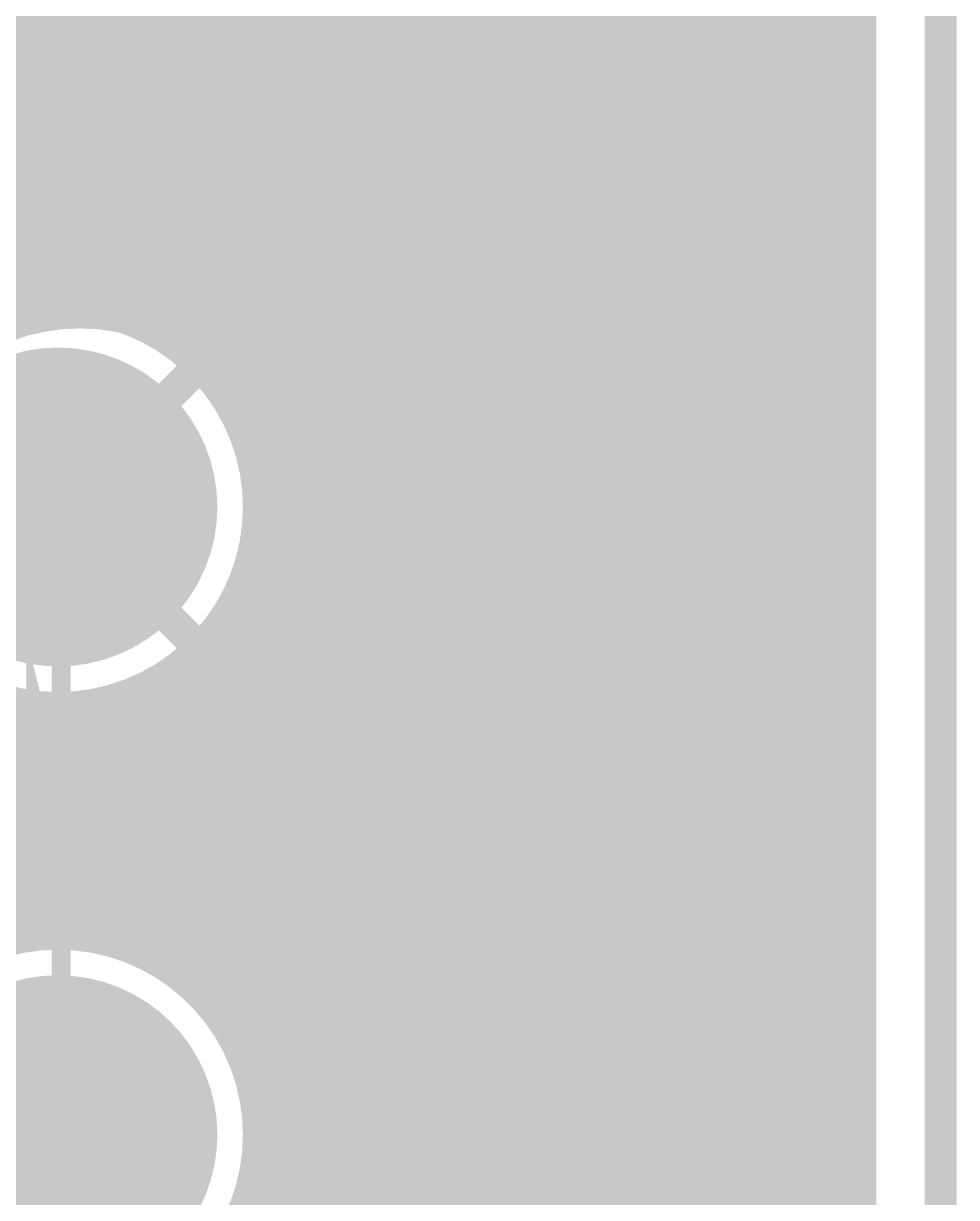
# Model space of a CAD drawing. Extents: x -3 to 92, y -53 to 125.
# Drawn here: x 79.69 to 87.13, y 14.78 to 24.13 of the extents above; entities that cross this region are included whole.
import ezdxf

# ---------------------------------------------------------------- set-up
doc = ezdxf.new("R2010")
doc.units = 0
doc.header["$MEASUREMENT"] = 0
doc.layers.get('0').update_dxf_attribs({"linetype": 'CONTINUOUS'})
for name, color, linetype in [('23-325-0_AST', 7, 'CONTINUOUS'), ('23-325-0_BOT', 7, 'CONTINUOUS'), ('23-325-0_DRD', 2, 'CONTINUOUS'), ('23-325-0_IN1', 4, 'CONTINUOUS'), ('23-325-0_IN2', 3, 'CONTINUOUS'), ('23-325-0_SMB', 5, 'CONTINUOUS'), ('23-325-0_SMT', 10, 'CONTINUOUS'), ('23-325-0_SST', 9, 'CONTINUOUS'), ('23-325-0_TOP', 12, 'CONTINUOUS'), ('THRUHOLE_TAP', 8, 'CONTINUOUS')]:
    doc.layers.add(name, color=color, linetype=linetype)

# ---------------------------------------------------------------- blocks, each defined once
blk = doc.blocks.new('ROUND_21')
at = {"const_width": 1.27}
blk.add_lwpolyline([(-0.635, 0, 1), (0.635, 0, 1)], format="xyb", close=True, dxfattribs=at)
blk = doc.blocks.new('ROUND_90')
at = {"const_width": 0.59944}
blk.add_lwpolyline([(-0.29972, 0, 1), (0.29972, 0, 1)], format="xyb", close=True, dxfattribs=at)

msp = doc.modelspace()

# ---------------------------------------------------------------- linework, layer by layer
at = {"layer": '23-325-0_AST'}
for points, const_width in [([(87.00008, -5.00126), (87.00008, 124.99848), (-2.99974, 124.99848), (-2.99974, -5.00126), (87.00008, -5.00126)], 0.254), ([(71.47052, 18.17878), (73.07072, 18.17878), (73.07072, 17.37868), (71.47052, 17.37868), (71.47052, 12.2809), (83.46948, 12.2809), (83.46948, 17.37868), (81.86928, 17.37868), (81.86928, 18.17878), (83.46948, 18.17878), (83.46948, 23.2791), (71.47052, 23.2791), (71.47052, 18.17878)], 0.1524), ([(80.137, 22.098), (80.05318, 22.09993)], 0.1524), ([(80.04048, 19.32432), (80.34528, 20.13966)], 0.1524), ([(79.99476, 18.59026), (79.8322, 18.5928), (79.8068, 18.5674), (79.7941, 18.6182), (79.7941, 16.93672), (79.99476, 16.96974)], 0.1524), ([(79.99476, 18.59026), (79.99476, 19.08048)], 0.1524), ([(79.7941, 16.93672), (80.1116, 17.29486), (80.1116, 18.26514), (79.7941, 18.62074)], 0.1524), ([(80.1116, 18.26514), (80.14462, 18.26486)], 0.1524), ([(82.77098, 18.17878), (82.77098, 18.07972)], 0.1524), ([(82.06994, 18.07972), (82.87004, 18.07972), (82.87004, 17.48028), (82.06994, 17.48028), (82.06994, 18.07972)], 0.1524), ([(82.77098, 17.48028), (82.77098, 17.37868)], 0.1524), ([(80.21574, 17.272), (80.13707, 17.27032)], 0.1524), ([(79.99476, 16.96974), (79.94153, 16.96382)], 0.1524), ([(79.99476, 16.47952), (79.99476, 16.96974)], 0.1524), ([(80.34528, 15.42034), (80.04048, 16.23568)], 0.1524), ([(82.05978, 15.3797), (82.05789, 15.42786)], 0.1524)]:
    msp.add_lwpolyline(points, dxfattribs=dict(at, const_width=const_width))
at = {"layer": '23-325-0_AST', "const_width": 0.1524}
for points in [[(80.05318, 22.10054, 0.4142136), (78.22946, 20.27682)], [(82.05978, 20.1803, 0.4142136), (80.14462, 22.09546)], [(80.14462, 21.77796, 0.4142136), (78.54696, 20.1803)], [(81.74228, 20.1803, 0.4142136), (80.14462, 21.77796)], [(79.96936, 20.68068, 0.3128427), (79.59598, 20.41906)], [(80.10906, 20.65528, 0.0891867), (79.96936, 20.6804)], [(80.37068, 20.27936, 0.3134484), (80.10906, 20.65528)], [(80.34528, 20.13966, 0.0891867), (80.3704, 20.27936)], [(80.14462, 18.58264, 0.4142136), (81.74228, 20.1803)], [(80.14462, 18.26514, 0.4142136), (82.05978, 20.1803)], [(80.04048, 19.32432, 0.0892911), (79.99659, 19.08048)], [(79.99476, 18.59026, 0.0234972), (80.14462, 18.58321)], [(82.05978, 15.42796, 0.4142136), (80.21574, 17.272)], [(79.94142, 16.96466, 0.0234848), (79.79367, 16.93862)], [(80.14462, 16.97736, 0.0234973), (79.99471, 16.97031)], [(81.74228, 15.3797, 0.4142136), (80.14462, 16.97736)], [(79.99476, 16.47952, 0.0892914), (80.03877, 16.23504)], [(78.232, 15.3797, 0.4142136), (80.14462, 13.46708)], [(78.5495, 15.3797, 0.4142136), (80.14462, 13.78458)], [(80.14462, 13.78204, 0.4142136), (81.74228, 15.3797)], [(80.14462, 13.46454, 0.4142136), (82.05978, 15.3797)], [(80.37068, 15.28064, 0.0891867), (80.34554, 15.42044)], [(79.96936, 14.87932, 0.4142136), (80.37068, 15.28064)], [(79.59598, 15.14094, 0.3128383), (79.96936, 14.88186)]]:
    msp.add_lwpolyline(points, format="xyb", dxfattribs=at)
at = {"layer": '23-325-0_BOT'}
for points, const_width in [([(86.233, 68.84162), (86.233, 4.47548)], 0.254), ([(86.0806, 68.6943), (86.0806, 4.5466)], 0.254), ([(85.852, 68.59778), (85.852, 4.64566)], 0.254), ([(85.6234, 68.5927), (85.6234, 4.72948)], 0.254), ([(85.3948, 30.45714), (85.3948, 4.80314)], 0.254), ([(79.6798, 30.19806), (79.6798, 21.85416)], 0.254), ([(85.1662, 30.19806), (85.1662, 4.8641)], 0.254), ([(79.9084, 30.1498), (79.9084, 21.87956)], 0.254), ([(80.137, 30.1498), (80.137, 21.87194)], 0.254), ([(80.3656, 30.1498), (80.3656, 21.8313)], 0.254), ([(80.5942, 30.1498), (80.5942, 21.75256)], 0.254), ([(80.8228, 30.1498), (80.8228, 21.63318)], 0.254), ([(81.0514, 30.1498), (81.0514, 21.46046)], 0.254), ([(81.28, 30.1498), (81.28, 21.19884)], 0.254), ([(81.5086, 30.1498), (81.5086, 20.72132)], 0.254), ([(81.7372, 30.1498), (81.7372, 4.46024)], 0.254), ([(81.9658, 30.1498), (81.9658, 4.56946)], 0.254), ([(82.1944, 30.1498), (82.1944, 4.66344)], 0.254), ([(82.423, 30.1498), (82.423, 4.74472)], 0.254), ([(82.6516, 30.1498), (82.6516, 4.81584)], 0.254), ([(82.8802, 30.1498), (82.8802, 4.87426)], 0.254), ([(83.1088, 30.1498), (83.1088, 4.91998)], 0.254), ([(83.3374, 30.1498), (83.3374, 4.95808)], 0.254), ([(83.566, 30.1498), (83.566, 4.98094)], 0.254), ([(83.7946, 30.1498), (83.7946, 4.99618)], 0.254), ([(84.0232, 30.1498), (84.0232, 5.00126)], 0.254), ([(84.2518, 30.1498), (84.2518, 4.99364)], 0.254), ([(84.4804, 30.1498), (84.4804, 4.9784)], 0.254), ([(84.709, 30.1498), (84.709, 4.95046)], 0.254), ([(84.9376, 30.1498), (84.9376, 4.91236)], 0.254), ([(86.233, 24.2316), (71.65086, 24.2316)], 0.254), ([(86.233, 24.003), (71.82358, 24.003)], 0.254), ([(86.233, 23.7744), (71.87692, 23.7744)], 0.254), ([(86.233, 23.5458), (71.8439, 23.5458)], 0.254), ([(86.233, 23.3172), (71.7042, 23.3172)], 0.254), ([(86.233, 23.0886), (60.3377, 23.0886)], 0.254), ([(86.233, 22.86), (66.71056, 22.86)], 0.254), ([(86.233, 22.6314), (66.95694, 22.6314)], 0.254), ([(86.233, 22.4028), (67.0433, 22.4028)], 0.254), ([(86.233, 22.1742), (67.03822, 22.1742)], 0.254), ([(86.233, 21.9456), (66.9417, 21.9456)], 0.254), ([(86.233, 21.717), (80.67548, 21.717)], 0.254), ([(86.233, 21.4884), (81.01838, 21.4884)], 0.254), ([(78.83906, 21.4122), (79.96936, 20.27936)], 0.254), ([(81.1022, 21.4122), (79.96936, 20.27936)], 0.254), ([(86.233, 21.2598), (81.23428, 21.2598)], 0.254), ([(86.233, 21.0312), (81.3816, 21.0312)], 0.254), ([(86.233, 20.8026), (81.4832, 20.8026)], 0.254), ([(86.233, 20.574), (81.54162, 20.574)], 0.254), ([(78.83906, 19.14906), (79.96936, 20.27936)], 0.254), ([(81.1022, 19.14906), (79.96936, 20.27936)], 0.254), ([(86.233, 20.3454), (81.56956, 20.3454)], 0.254), ([(86.233, 20.1168), (81.56194, 20.1168)], 0.254), ([(86.233, 19.8882), (81.5213, 19.8882)], 0.254), ([(81.5086, 19.83994), (81.5086, 15.72006)], 0.254), ([(86.233, 19.6596), (81.4451, 19.6596)], 0.254), ([(86.233, 19.431), (81.32572, 19.431)], 0.254), ([(81.28, 19.35988), (81.28, 16.19758)], 0.254), ([(86.233, 19.2024), (81.153, 19.2024)], 0.254), ([(81.0514, 19.1008), (81.0514, 16.4592)], 0.254), ([(86.233, 18.9738), (80.89392, 18.9738)], 0.254), ([(80.8228, 18.92554), (80.8228, 16.63446)], 0.254), ([(80.5942, 18.80616), (80.5942, 16.75384)], 0.254), ([(79.6798, 18.7071), (79.6798, 16.8529)], 0.254), ([(79.9084, 18.6817), (79.9084, 16.8783)], 0.254), ([(80.137, 18.68932), (80.137, 16.87068)], 0.254), ([(80.3656, 18.72996), (80.3656, 16.83004)], 0.254), ([(86.233, 18.7452), (80.42148, 18.7452)], 0.254), ([(86.233, 18.5166), (78.88986, 18.5166)], 0.254), ([(86.233, 18.288), (78.98638, 18.288)], 0.254), ([(86.233, 18.0594), (79.0448, 18.0594)], 0.254), ([(86.233, 17.8308), (79.0702, 17.8308)], 0.254), ([(86.233, 17.6022), (79.06004, 17.6022)], 0.254), ([(86.233, 17.3736), (79.01686, 17.3736)], 0.254), ([(86.233, 17.145), (78.93812, 17.145)], 0.254), ([(86.233, 16.9164), (78.8162, 16.9164)], 0.254), ([(86.233, 16.6878), (80.73136, 16.6878)], 0.254), ([(86.233, 16.4592), (81.0514, 16.4592)], 0.254), ([(86.233, 16.2306), (81.25714, 16.2306)], 0.254), ([(86.233, 16.002), (81.39684, 16.002)], 0.254), ([(70.39102, -2.54), (70.39102, -0.09398), (79.96936, 9.48436), (79.96936, 15.28064)], 1.524), ([(86.233, 15.7734), (81.49082, 15.7734)], 0.254), ([(86.233, 15.5448), (81.5467, 15.5448)], 0.254), ([(86.233, 15.3162), (81.56956, 15.3162)], 0.254), ([(86.233, 15.0876), (81.5594, 15.0876)], 0.254), ([(81.5086, 14.83868), (81.5086, 4.33578)], 0.254), ([(86.233, 14.859), (81.51368, 14.859)], 0.254)]:
    msp.add_lwpolyline(points, dxfattribs=dict(at, const_width=const_width))
at = {"layer": '23-325-0_BOT', "const_width": 0.254}
for points in [[(79.96936, 21.87956, 0.4142136), (78.36916, 20.27936)], [(81.56956, 20.27936, 0.4142136), (79.96936, 21.87956)], [(78.36916, 20.27936, 0.4142136), (79.96936, 18.67916)], [(79.96936, 18.67916, 0.4142136), (81.56956, 20.27936)], [(79.96936, 16.88084, 0.4142136), (78.36916, 15.28064)], [(81.56956, 15.28064, 0.4142136), (79.96936, 16.88084)], [(81.06156, 14.1097, 0.2079668), (81.57061, 15.28064)]]:
    msp.add_lwpolyline(points, format="xyb", dxfattribs=at)
at = {"layer": '23-325-0_DRD', "const_width": 0.254}
for points in [[(87.00008, -5.00126), (87.00008, 124.99848), (-2.99974, 124.99848), (-2.99974, -5.00126), (87.00008, -5.00126)], [(79.96936, 20.91436), (79.96936, 19.64436)], [(80.60436, 20.27936), (79.33436, 20.27936)], [(79.96936, 15.91564), (79.96936, 14.64564)], [(80.60436, 15.28064), (79.33436, 15.28064)]]:
    msp.add_lwpolyline(points, dxfattribs=at)
at = {"layer": '23-325-0_IN1', "const_width": 0.254}
for points in [[(86.36, 124.46), (86.36, -4.572)], [(84.9122, 89.43848), (84.9122, 1.7018)], [(84.6836, 78.57998), (84.6836, 1.80594)], [(84.455, 78.23708), (84.455, 1.87452)], [(85.1408, 68.97878), (85.1408, 1.55702)], [(86.2838, 68.9229), (86.2838, -4.572)], [(85.3694, 68.6943), (85.3694, 1.3589)], [(85.598, 68.59778), (85.598, 1.08204)], [(86.0552, 68.67906), (86.0552, -4.572)], [(85.8266, 68.5927), (85.8266, 0.6223)], [(81.9404, 41.74998), (81.9404, -4.572)], [(83.0834, 41.57472), (83.0834, 1.69926)], [(82.169, 41.40708), (82.169, 0.61214)], [(82.3976, 41.29786), (82.3976, 1.07696)], [(82.8548, 41.35882), (82.8548, 1.55448)], [(82.6262, 41.28516), (82.6262, 1.35636)], [(80.5688, 32.7279), (80.5688, 21.76272)], [(80.7974, 32.6136), (80.7974, 21.64842)], [(83.312, 32.64662), (83.312, 1.8034)], [(81.7118, 32.56026), (81.7118, -4.572)], [(84.2264, 32.5374), (84.2264, 1.9177)], [(79.6544, 32.4993), (79.6544, 21.84908)], [(80.3402, 32.48406), (80.3402, 21.83638)], [(81.026, 32.44342), (81.026, 21.48332)], [(81.4832, 32.4231), (81.4832, 20.80006)], [(83.5406, 32.45612), (83.5406, 1.87452)], [(83.9978, 32.41548), (83.9978, 1.9304)], [(79.883, 32.40278), (79.883, 21.87702)], [(80.1116, 32.3977), (80.1116, 21.87448)], [(81.2546, 32.39008), (81.2546, 21.2344)], [(83.7692, 32.39262), (83.7692, 1.91516)], [(86.36, 24.2316), (71.65086, 24.2316)], [(86.36, 24.003), (71.82358, 24.003)], [(86.36, 23.7744), (71.87692, 23.7744)], [(86.36, 23.5458), (71.8439, 23.5458)], [(86.36, 23.3172), (71.7042, 23.3172)], [(86.36, 23.0886), (51.93792, 23.0886)], [(86.36, 22.86), (51.88458, 22.86)], [(86.36, 22.6314), (51.71186, 22.6314)], [(86.36, 22.4028), (39.01694, 22.4028)], [(86.36, 22.1742), (44.94022, 22.1742)], [(86.36, 21.9456), (59.84748, 21.9456)], [(86.36, 21.717), (80.67548, 21.717)], [(86.36, 21.4884), (81.01838, 21.4884)], [(86.36, 21.2598), (81.23428, 21.2598)], [(86.36, 21.0312), (81.3816, 21.0312)], [(86.36, 20.8026), (81.4832, 20.8026)], [(86.36, 20.574), (81.54162, 20.574)], [(86.36, 20.3454), (81.56956, 20.3454)], [(86.36, 20.1168), (81.56194, 20.1168)], [(86.36, 19.8882), (81.5213, 19.8882)], [(81.4832, 19.75866), (81.4832, 15.80134)], [(86.36, 19.6596), (81.4451, 19.6596)], [(86.36, 19.431), (81.32572, 19.431)], [(81.2546, 19.32432), (81.2546, 16.23314)], [(86.36, 19.2024), (81.153, 19.2024)], [(81.026, 19.07794), (81.026, 16.48206)], [(86.36, 18.9738), (80.89392, 18.9738)], [(80.7974, 18.9103), (80.7974, 16.6497)], [(80.5688, 18.796), (80.5688, 16.764)], [(79.6544, 18.71218), (79.6544, 16.84782)], [(79.883, 18.6817), (79.883, 16.8783)], [(80.1116, 18.68678), (80.1116, 16.87322)], [(80.3402, 18.72234), (80.3402, 16.83512)], [(86.36, 18.7452), (80.42148, 18.7452)], [(86.36, 18.5166), (78.88986, 18.5166)], [(86.36, 18.288), (78.98638, 18.288)], [(86.36, 18.0594), (79.0448, 18.0594)], [(86.36, 17.8308), (79.0702, 17.8308)], [(86.36, 17.6022), (79.06004, 17.6022)], [(86.36, 17.3736), (79.01686, 17.3736)], [(86.36, 17.145), (78.93812, 17.145)], [(86.36, 16.9164), (78.8162, 16.9164)], [(86.36, 16.6878), (80.73136, 16.6878)], [(86.36, 16.4592), (81.0514, 16.4592)], [(86.36, 16.2306), (81.25714, 16.2306)], [(86.36, 16.002), (81.39684, 16.002)], [(86.36, 15.7734), (81.49082, 15.7734)], [(86.36, 15.5448), (81.5467, 15.5448)], [(86.36, 15.3162), (81.56956, 15.3162)], [(86.36, 15.0876), (81.5594, 15.0876)], [(86.36, 14.859), (81.51368, 14.859)], [(81.4832, 14.7574), (81.4832, -4.572)]]:
    msp.add_lwpolyline(points, dxfattribs=at)
for points in [[(79.96936, 21.87956, 0.4142136), (78.36916, 20.27936)], [(81.56956, 20.27936, 0.4142136), (79.96936, 21.87956)], [(78.36916, 20.27936, 0.4142136), (79.96936, 18.67916)], [(79.96936, 18.67916, 0.4142136), (81.56956, 20.27936)], [(79.96936, 16.88084, 0.4142136), (78.36916, 15.28064)], [(81.56956, 15.28064, 0.4142136), (79.96936, 16.88084)], [(78.36916, 15.28064, 0.4142136), (79.96936, 13.68044)], [(79.96936, 13.68044, 0.4142136), (81.56956, 15.28064)]]:
    msp.add_lwpolyline(points, format="xyb", dxfattribs=at)
at = {"layer": '23-325-0_SST', "const_width": 0.1524}
for points in [[(71.47052, 18.17878), (73.07072, 18.17878), (73.07072, 17.37868), (71.47052, 17.37868), (71.47052, 12.2809), (83.46948, 12.2809), (83.46948, 17.37868), (81.86928, 17.37868), (81.86928, 18.17878), (83.46948, 18.17878), (83.46948, 23.2791), (71.47052, 23.2791), (71.47052, 18.17878)], [(80.137, 22.098), (80.05318, 22.09993)], [(80.04048, 19.32432), (80.34528, 20.13966)], [(79.99476, 18.59026), (79.8322, 18.5928), (79.8068, 18.5674), (79.7941, 18.6182), (79.7941, 16.93672), (79.99476, 16.96974)], [(79.99476, 18.59026), (79.99476, 19.08048)], [(79.7941, 16.93672), (80.1116, 17.29486), (80.1116, 18.26514), (79.7941, 18.62074)], [(80.1116, 18.26514), (80.14462, 18.26486)], [(82.77098, 18.17878), (82.77098, 18.07972)], [(82.06994, 18.07972), (82.87004, 18.07972), (82.87004, 17.48028), (82.06994, 17.48028), (82.06994, 18.07972)], [(82.77098, 17.48028), (82.77098, 17.37868)], [(80.21574, 17.272), (80.13707, 17.27032)], [(85.19668, 16.50492), (84.98332, 16.2941), (84.7725, 16.18742), (84.34832, 16.18742), (84.1375, 16.2941), (83.92668, 16.50492), (83.92668, 16.71828), (84.1375, 16.9291), (84.34832, 17.03578), (84.7725, 17.03578), (84.98332, 16.9291), (85.19668, 16.71828), (85.19668, 16.50492)], [(79.99476, 16.96974), (79.94153, 16.96382)], [(79.99476, 16.47952), (79.99476, 16.96974)], [(80.34528, 15.42034), (80.04048, 16.23568)], [(84.56168, 15.77848), (84.56168, 14.93012)], [(82.05978, 15.3797), (82.05789, 15.42786)]]:
    msp.add_lwpolyline(points, dxfattribs=at)
for points in [[(80.05318, 22.10054, 0.4142136), (78.22946, 20.27682)], [(82.05978, 20.1803, 0.4142136), (80.14462, 22.09546)], [(80.14462, 21.77796, 0.4142136), (78.54696, 20.1803)], [(81.74228, 20.1803, 0.4142136), (80.14462, 21.77796)], [(79.96936, 20.68068, 0.3128427), (79.59598, 20.41906)], [(80.10906, 20.65528, 0.0891867), (79.96936, 20.6804)], [(80.37068, 20.27936, 0.3134484), (80.10906, 20.65528)], [(80.34528, 20.13966, 0.0891867), (80.3704, 20.27936)], [(80.14462, 18.26514, 0.4142136), (82.05978, 20.1803)], [(80.14462, 18.58264, 0.4142136), (81.74228, 20.1803)], [(80.04048, 19.32432, 0.0892911), (79.99659, 19.08048)], [(79.99476, 18.59026, 0.0234972), (80.14462, 18.58321)], [(82.05978, 15.42796, 0.4142136), (80.21574, 17.272)], [(79.94142, 16.96466, 0.0234848), (79.79367, 16.93862)], [(80.14462, 16.97736, 0.0234973), (79.99471, 16.97031)], [(81.74228, 15.3797, 0.4142136), (80.14462, 16.97736)], [(79.99476, 16.47952, 0.0892914), (80.03877, 16.23504)], [(78.232, 15.3797, 0.4142136), (80.14462, 13.46708)], [(78.5495, 15.3797, 0.4142136), (80.14462, 13.78458)], [(80.14462, 13.78204, 0.4142136), (81.74228, 15.3797)], [(80.14462, 13.46454, 0.4142136), (82.05978, 15.3797)], [(80.37068, 15.28064, 0.0891867), (80.34554, 15.42044)], [(79.96936, 14.87932, 0.4142136), (80.37068, 15.28064)], [(79.59598, 15.14094, 0.3128383), (79.96936, 14.88186)]]:
    msp.add_lwpolyline(points, format="xyb", dxfattribs=at)
at = {"layer": '23-325-0_TOP'}
for points, const_width in [([(85.598, 68.59778), (85.598, 4.73964)], 0.254), ([(85.979, 68.63842), (85.979, 4.59232)], 0.254), ([(85.8266, 68.5927), (85.8266, 4.65582)], 0.254), ([(85.3694, 30.39618), (85.3694, 17.44218)], 0.254), ([(85.1408, 30.18536), (85.1408, 17.44218)], 0.254), ([(83.312, 30.1498), (83.312, 4.953)], 0.254), ([(83.5406, 30.1498), (83.5406, 17.44218)], 0.254), ([(83.7692, 30.1498), (83.7692, 17.44218)], 0.254), ([(83.9978, 30.1498), (83.9978, 17.44218)], 0.254), ([(84.2264, 30.1498), (84.2264, 17.44218)], 0.254), ([(84.455, 30.1498), (84.455, 17.44218)], 0.254), ([(84.6836, 30.1498), (84.6836, 17.44218)], 0.254), ([(84.9122, 30.1498), (84.9122, 17.44218)], 0.254), ([(74.93, 24.511), (79.756, 24.511), (81.17078, 25.92578), (81.28, 25.92578)], 1.524), ([(81.6356, 24.84628), (80.53578, 23.74646)], 0.254), ([(81.7118, 24.84628), (81.7118, 4.44754)], 0.254), ([(81.9404, 24.84628), (81.9404, 4.55676)], 0.254), ([(82.169, 24.84628), (82.169, 4.65328)], 0.254), ([(82.3976, 24.84628), (82.3976, 4.7371)], 0.254), ([(82.6262, 24.84628), (82.6262, 4.80822)], 0.254), ([(82.8548, 24.84628), (82.8548, 4.86918)], 0.254), ([(83.0834, 24.84628), (83.0834, 4.91744)], 0.254), ([(81.4832, 24.69388), (81.4832, 20.80006)], 0.254), ([(81.2546, 24.46528), (81.2546, 21.2344)], 0.254), ([(85.979, 24.2316), (81.02092, 24.2316)], 0.254), ([(81.026, 24.23668), (81.026, 21.48332)], 0.254), ([(85.979, 24.003), (80.79232, 24.003)], 0.254), ([(80.7974, 24.00808), (80.7974, 21.64842)], 0.254), ([(85.979, 23.7744), (80.56372, 23.7744)], 0.254), ([(80.5688, 23.77948), (80.5688, 21.76272)], 0.254), ([(85.979, 23.5458), (80.26654, 23.5458)], 0.254), ([(80.3402, 23.58898), (80.3402, 21.83638)], 0.254), ([(80.1116, 23.47722), (80.1116, 21.87448)], 0.254), ([(79.756, 23.4188), (76.06284, 23.4188)], 0.254), ([(79.6544, 23.4188), (79.6544, 21.84908)], 0.254), ([(79.883, 23.42642), (79.883, 21.87702)], 0.254), ([(85.979, 23.3172), (76.06284, 23.3172)], 0.254), ([(85.979, 23.0886), (76.06284, 23.0886)], 0.254), ([(85.979, 22.86), (76.06284, 22.86)], 0.254), ([(85.979, 22.6314), (76.06284, 22.6314)], 0.254), ([(85.979, 22.4028), (76.06284, 22.4028)], 0.254), ([(85.979, 22.1742), (76.06284, 22.1742)], 0.254), ([(85.979, 21.9456), (76.06284, 21.9456)], 0.254), ([(85.979, 21.717), (80.67548, 21.717)], 0.254), ([(85.979, 21.4884), (81.01838, 21.4884)], 0.254), ([(78.83906, 21.4122), (79.96936, 20.27936)], 0.254), ([(81.1022, 21.4122), (79.96936, 20.27936)], 0.254), ([(85.979, 21.2598), (81.23428, 21.2598)], 0.254), ([(85.979, 21.0312), (81.3816, 21.0312)], 0.254), ([(85.979, 20.8026), (81.4832, 20.8026)], 0.254), ([(85.979, 20.574), (81.54162, 20.574)], 0.254), ([(78.83906, 19.14906), (79.96936, 20.27936)], 0.254), ([(81.1022, 19.14906), (79.96936, 20.27936)], 0.254), ([(85.979, 20.3454), (81.56956, 20.3454)], 0.254), ([(85.979, 20.1168), (81.56194, 20.1168)], 0.254), ([(85.979, 19.8882), (81.5213, 19.8882)], 0.254), ([(81.4832, 19.75866), (81.4832, 15.80134)], 0.254), ([(85.979, 19.6596), (81.4451, 19.6596)], 0.254), ([(85.979, 19.431), (81.32572, 19.431)], 0.254), ([(81.2546, 19.32432), (81.2546, 16.23314)], 0.254), ([(85.979, 19.2024), (81.153, 19.2024)], 0.254), ([(81.026, 19.07794), (81.026, 16.48206)], 0.254), ([(85.979, 18.9738), (80.89392, 18.9738)], 0.254), ([(80.7974, 18.9103), (80.7974, 16.6497)], 0.254), ([(80.5688, 18.796), (80.5688, 16.764)], 0.254), ([(79.6544, 18.71218), (79.6544, 16.84782)], 0.254), ([(79.883, 18.6817), (79.883, 16.8783)], 0.254), ([(80.1116, 18.68678), (80.1116, 16.87322)], 0.254), ([(80.3402, 18.72234), (80.3402, 16.83512)], 0.254), ([(85.979, 18.7452), (80.42148, 18.7452)], 0.254), ([(85.979, 18.5166), (78.88986, 18.5166)], 0.254), ([(85.979, 18.288), (78.98638, 18.288)], 0.254), ([(85.979, 18.0594), (79.0448, 18.0594)], 0.254), ([(85.979, 17.8308), (79.0702, 17.8308)], 0.254), ([(85.979, 17.6022), (79.06004, 17.6022)], 0.254), ([(83.52028, 17.3736), (79.01686, 17.3736)], 0.254), ([(85.60308, 17.44218), (83.52028, 17.44218), (83.52028, 6.97992)], 0.254), ([(85.60308, 17.44218), (85.60308, 6.97992)], 0.254), ([(85.979, 17.3736), (85.60308, 17.3736)], 0.254), ([(83.52028, 17.145), (78.93812, 17.145)], 0.254), ([(85.979, 17.145), (85.60308, 17.145)], 0.254), ([(85.19668, 16.50492), (84.98332, 16.2941), (84.7725, 16.18742), (84.34832, 16.18742), (84.1375, 16.2941), (83.92668, 16.50492), (83.92668, 16.71828), (84.1375, 16.9291), (84.34832, 17.03578), (84.7725, 17.03578), (84.98332, 16.9291), (85.19668, 16.71828), (85.19668, 16.50492)], 0.1524), ([(83.52028, 16.9164), (78.8162, 16.9164)], 0.254), ([(85.979, 16.9164), (85.60308, 16.9164)], 0.254), ([(83.52028, 16.6878), (80.73136, 16.6878)], 0.254), ([(85.979, 16.6878), (85.60308, 16.6878)], 0.254), ([(83.52028, 16.4592), (81.0514, 16.4592)], 0.254), ([(85.979, 16.4592), (85.60308, 16.4592)], 0.254), ([(83.52028, 16.2306), (81.25714, 16.2306)], 0.254), ([(85.979, 16.2306), (85.60308, 16.2306)], 0.254), ([(83.52028, 16.002), (81.39684, 16.002)], 0.254), ([(85.979, 16.002), (85.60308, 16.002)], 0.254), ([(83.52028, 15.7734), (81.49082, 15.7734)], 0.254), ([(85.979, 15.7734), (85.60308, 15.7734)], 0.254), ([(84.56168, 15.77848), (84.56168, 14.93012)], 0.1524), ([(83.52028, 15.5448), (81.5467, 15.5448)], 0.254), ([(85.979, 15.5448), (85.60308, 15.5448)], 0.254), ([(83.52028, 15.3162), (81.56956, 15.3162)], 0.254), ([(85.979, 15.3162), (85.60308, 15.3162)], 0.254), ([(83.52028, 15.0876), (81.5594, 15.0876)], 0.254), ([(85.979, 15.0876), (85.60308, 15.0876)], 0.254), ([(83.52028, 14.859), (81.51368, 14.859)], 0.254), ([(85.979, 14.859), (85.60308, 14.859)], 0.254), ([(81.4832, 14.7574), (81.4832, 4.32308)], 0.254)]:
    msp.add_lwpolyline(points, dxfattribs=dict(at, const_width=const_width))
at = {"layer": '23-325-0_TOP', "const_width": 0.254}
for points in [[(79.756, 23.4188, 0.198912), (80.5283, 23.7387)], [(79.96936, 21.87956, 0.4142136), (78.36916, 20.27936)], [(81.56956, 20.27936, 0.4142136), (79.96936, 21.87956)], [(78.36916, 20.27936, 0.4142136), (79.96936, 18.67916)], [(79.96936, 18.67916, 0.4142136), (81.56956, 20.27936)], [(79.96936, 16.88084, 0.4142136), (78.36916, 15.28064)], [(81.56956, 15.28064, 0.4142136), (79.96936, 16.88084)], [(78.36916, 15.28064, 0.4142136), (79.96936, 13.68044)], [(79.96936, 13.68044, 0.4142136), (81.56956, 15.28064)]]:
    msp.add_lwpolyline(points, format="xyb", dxfattribs=at)

# ---------------------------------------------------------------- block references
at = {"layer": '23-325-0_BOT'}
for p in [(79.96936, 20.27936), (79.96936, 15.28064)]:
    msp.add_blockref('ROUND_21', p, dxfattribs=at)
at = {"layer": '23-325-0_IN1'}
for p in [(79.96936, 20.27936), (79.96936, 15.28064)]:
    msp.add_blockref('ROUND_21', p, dxfattribs=at)
at = {"layer": '23-325-0_IN2'}
for p in [(79.96936, 20.27936), (79.96936, 15.28064)]:
    msp.add_blockref('ROUND_21', p, dxfattribs=at)
at = {"layer": '23-325-0_SMB'}
for p in [(79.96936, 20.27936), (79.96936, 15.28064)]:
    msp.add_blockref('ROUND_21', p, dxfattribs=at)
at = {"layer": '23-325-0_SMT'}
for p in [(79.96936, 20.27936), (79.96936, 15.28064)]:
    msp.add_blockref('ROUND_21', p, dxfattribs=at)
at = {"layer": '23-325-0_TOP'}
for p in [(79.96936, 20.27936), (79.96936, 15.28064)]:
    msp.add_blockref('ROUND_21', p, dxfattribs=at)
at = {"layer": 'THRUHOLE_TAP'}
for p in [(79.96936, 20.27936), (79.96936, 15.28064)]:
    msp.add_blockref('ROUND_90', p, dxfattribs=at)

doc.saveas('drawing.dxf')
